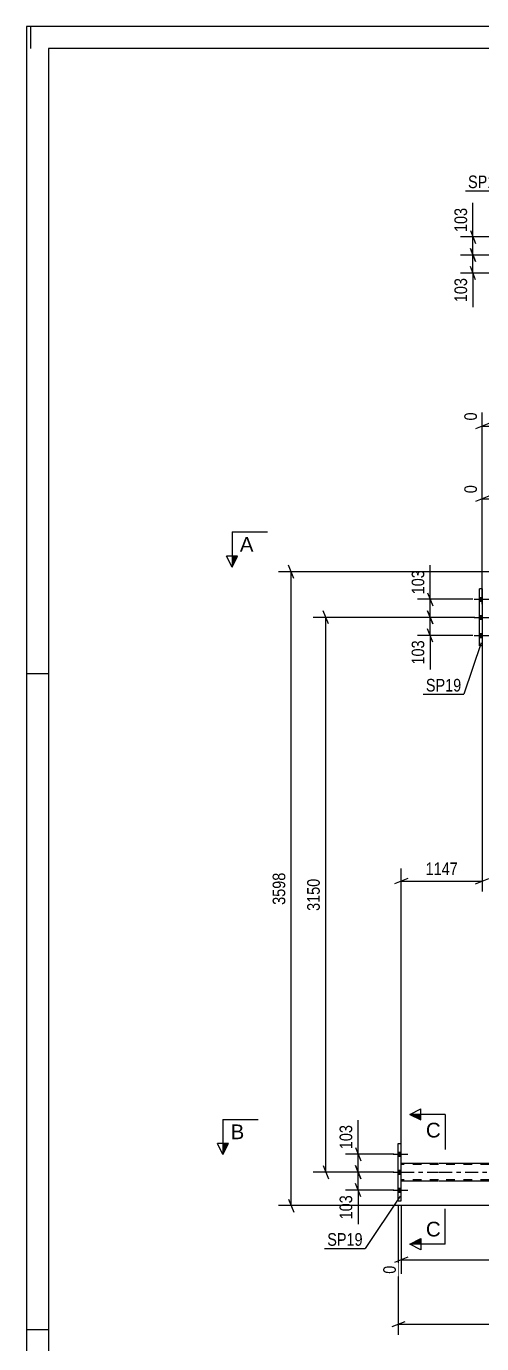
# Model space of a CAD drawing. Header units: millimetres. Extents: x 0 to 841, y 0 to 594.
# Drawn here: x 0 to 103.4, y 294.9 to 594 of the extents above; entities that cross this region are included whole.
import ezdxf

# ---------------------------------------------------------------- set-up
doc = ezdxf.new("R2010")
doc.units = ezdxf.units.MM
doc.linetypes.add('DXK_LINE_DOT2', pattern=[3.9198, 1.9599, -1.9599])
doc.linetypes.add('DXK_LINE_DOT3', pattern=[5.9187, 2.979, -0.9799, 0.9799, -0.9799])
doc.styles.add('Arial', font='ARIAL.TTF', dxfattribs={"height": 0.2})
doc.styles.add('Arial Narrow', font='ARIALN.TTF', dxfattribs={"height": 0.2})

# ---------------------------------------------------------------- blocks, each defined once
blk = doc.blocks.new('Unknown-318895283-1133')
at = {"color": 5, "linetype": 'Continuous'}
for p, q in [((841, 594), (0, 594)), ((0, 594), (0, 0)), ((1, 589), (1, 594)), ((836, 589), (5, 589)), ((5, 589), (5, 5)), ((5, 447), (0, 447)), ((5, 298), (0, 298))]:
    blk.add_line(p, q, dxfattribs=at)
blk = doc.blocks.new('Bolt-318895283-3596 - 3524')
at = {"linetype": 'Continuous'}
for points in [[(85.14, 337.45), (85.14, 338.33), (84.5, 338.33), (84.5, 337.45)], [(85.14, 337.45), (85.14, 338.33), (84.5, 338.33), (84.5, 337.45)], [(85.14, 337.45), (85.14, 338.33), (84.5, 338.33), (84.5, 337.45)], [(85.14, 333.35), (85.14, 334.23), (84.5, 334.23), (84.5, 333.35)], [(85.14, 333.35), (85.14, 334.23), (84.5, 334.23), (84.5, 333.35)], [(85.14, 329.25), (85.14, 330.13), (84.5, 330.13), (84.5, 329.25)], [(85.14, 329.25), (85.14, 330.13), (84.5, 330.13), (84.5, 329.25)], [(85.14, 329.25), (85.14, 330.13), (84.5, 330.13), (84.5, 329.25)]]:
    blk.add_hatch(color=1, dxfattribs=at).paths.add_polyline_path(points)
at = {"color": 1, "linetype": 'Continuous'}
for p, q in [((84.5, 338.33), (85.14, 338.33)), ((84.5, 338.33), (85.14, 338.33)), ((84.5, 338.33), (85.14, 338.33)), ((83.34, 337.89), (86.66, 337.89)), ((83.34, 337.89), (86.66, 337.89)), ((83.34, 337.89), (86.66, 337.89)), ((84.5, 337.45), (85.14, 337.45)), ((84.5, 337.45), (85.14, 337.45)), ((84.5, 337.45), (85.14, 337.45)), ((83.34, 333.79), (86.66, 333.79)), ((83.34, 333.79), (86.66, 333.79)), ((84.5, 334.23), (85.14, 334.23)), ((84.5, 334.23), (85.14, 334.23)), ((84.5, 333.35), (85.14, 333.35)), ((84.5, 333.35), (85.14, 333.35)), ((83.34, 329.69), (86.66, 329.69)), ((83.34, 329.69), (86.66, 329.69)), ((83.34, 329.69), (86.66, 329.69)), ((84.5, 330.13), (85.14, 330.13)), ((84.5, 330.13), (85.14, 330.13)), ((84.5, 330.13), (85.14, 330.13)), ((84.5, 329.25), (85.14, 329.25)), ((84.5, 329.25), (85.14, 329.25)), ((84.5, 329.25), (85.14, 329.25))]:
    blk.add_line(p, q, dxfattribs=at)
blk = doc.blocks.new('Part-318895283-3678 - 3524')
at = {"color": 2, "linetype": 'Continuous'}
for p, q in [((84.5, 327.29), (84.5, 340.29)), ((84.5, 340.29), (85.14, 340.29)), ((85.14, 327.29), (85.14, 340.29)), ((84.5, 327.29), (85.14, 327.29))]:
    blk.add_line(p, q, dxfattribs=at)
blk = doc.blocks.new('Bolt-318895283-3714 - 3524')
at = {"linetype": 'Continuous'}
for points in [[(103.56, 463.45), (103.56, 464.33), (102.92, 464.33), (102.92, 463.45)], [(103.56, 463.45), (103.56, 464.33), (102.92, 464.33), (102.92, 463.45)], [(103.56, 463.45), (103.56, 464.33), (102.92, 464.33), (102.92, 463.45)], [(103.56, 459.35), (103.56, 460.23), (102.92, 460.23), (102.92, 459.35)], [(103.56, 459.35), (103.56, 460.23), (102.92, 460.23), (102.92, 459.35)], [(103.56, 455.25), (103.56, 456.13), (102.92, 456.13), (102.92, 455.25)], [(103.56, 455.25), (103.56, 456.13), (102.92, 456.13), (102.92, 455.25)], [(103.56, 455.25), (103.56, 456.13), (102.92, 456.13), (102.92, 455.25)]]:
    blk.add_hatch(color=1, dxfattribs=at).paths.add_polyline_path(points)
at = {"color": 1, "linetype": 'Continuous'}
for p, q in [((101.76, 463.89), (105.08, 463.89)), ((101.76, 463.89), (105.08, 463.89)), ((101.76, 463.89), (105.08, 463.89)), ((102.92, 464.33), (103.56, 464.33)), ((102.92, 464.33), (103.56, 464.33)), ((102.92, 464.33), (103.56, 464.33)), ((102.92, 463.45), (103.56, 463.45)), ((102.92, 463.45), (103.56, 463.45)), ((102.92, 463.45), (103.56, 463.45)), ((101.76, 459.79), (105.08, 459.79)), ((101.76, 459.79), (105.08, 459.79)), ((102.92, 460.23), (103.56, 460.23)), ((102.92, 460.23), (103.56, 460.23)), ((102.92, 459.35), (103.56, 459.35)), ((102.92, 459.35), (103.56, 459.35)), ((101.76, 455.69), (105.08, 455.69)), ((101.76, 455.69), (105.08, 455.69)), ((101.76, 455.69), (105.08, 455.69)), ((102.92, 456.13), (103.56, 456.13)), ((102.92, 456.13), (103.56, 456.13)), ((102.92, 456.13), (103.56, 456.13)), ((102.92, 455.25), (103.56, 455.25)), ((102.92, 455.25), (103.56, 455.25)), ((102.92, 455.25), (103.56, 455.25))]:
    blk.add_line(p, q, dxfattribs=at)
blk = doc.blocks.new('Part-318895283-3827 - 3524')
at = {"color": 2, "linetype": 'Continuous'}
for p, q in [((103.56, 466.29), (102.92, 466.29)), ((102.92, 453.29), (102.92, 466.29)), ((103.56, 466.29), (103.56, 453.29)), ((103.56, 453.29), (102.92, 453.29))]:
    blk.add_line(p, q, dxfattribs=at)
blk = doc.blocks.new('Part-318895283-3869 - 3524')
at = {"color": 2, "linetype": 'Continuous'}
for p, q in [((93.66, 335.79), (85.14, 335.79)), ((137.43, 335.79), (93.76, 335.79)), ((93.66, 331.79), (85.14, 331.79)), ((216.37, 331.79), (93.76, 331.79))]:
    blk.add_line(p, q, dxfattribs=at)
at = {"color": 7, "linetype": 'DXK_LINE_DOT2'}
for p, q in [((85.14, 331.79), (85.14, 335.79)), ((93.66, 335.55), (85.14, 335.55)), ((704.9, 335.55), (93.76, 335.55)), ((93.66, 332.03), (85.14, 332.03)), ((704.9, 332.03), (93.76, 332.03))]:
    blk.add_line(p, q, dxfattribs=at)
at = {"color": 7, "linetype": 'DXK_LINE_DOT3'}
for p, q in [((85.14, 333.79), (93.66, 333.79)), ((93.76, 333.79), (704.9, 333.79))]:
    blk.add_line(p, q, dxfattribs=at)
blk = doc.blocks.new('StraightDimension-318895283-6234 - 5298')
at = {"color": 7, "linetype": 'Continuous'}
for p, q in [((100.87, 547.67), (102.07, 544.67)), ((110.9, 546.17), (98.62, 546.17)), ((101.47, 542.07), (101.47, 546.17)), ((110.9, 542.07), (98.62, 542.07)), ((102.07, 540.57), (100.87, 543.57))]:
    blk.add_line(p, q, dxfattribs=at)
at = {"color": 0}
blk.add_wipeout([(100.72, 553.38), (96.52, 553.38), (96.52, 546.69), (100.72, 546.69)], dxfattribs=at)
at = {"color": 7, "linetype": 'Continuous'}
blk.add_line((101.47, 546.17), (101.47, 553.9), dxfattribs=at)
blk.add_line((101.47, 546.17), (101.47, 553.9), dxfattribs=at)
at = {"color": 3, "style": 'Arial Narrow'}
blk.add_text('103', height=2.863, rotation=90.0002, dxfattribs=at).set_placement((100.12, 547.29))
blk = doc.blocks.new('StraightDimension-318895283-6221 - 5298')
at = {"color": 7, "linetype": 'Continuous'}
for p, q in [((110.9, 542.07), (98.62, 542.07)), ((100.87, 543.57), (102.07, 540.57)), ((101.47, 537.97), (101.47, 542.07)), ((102.07, 536.47), (100.87, 539.47)), ((110.9, 537.97), (98.62, 537.97))]:
    blk.add_line(p, q, dxfattribs=at)
at = {"color": 0}
blk.add_wipeout([(100.72, 537.44), (96.52, 537.44), (96.52, 530.76), (100.72, 530.76)], dxfattribs=at)
at = {"color": 7, "linetype": 'Continuous'}
blk.add_line((101.47, 537.97), (101.47, 530.23), dxfattribs=at)
blk.add_line((101.47, 537.97), (101.47, 530.23), dxfattribs=at)
at = {"color": 3, "style": 'Arial Narrow'}
blk.add_text('103', height=2.863, rotation=90.0002, dxfattribs=at).set_placement((100.12, 531.36))
blk = doc.blocks.new('StraightDimension-318895283-4393 - 3524')
at = {"color": 7, "linetype": 'Continuous'}
for p, q in [((84.5, 326.29), (84.5, 296.85)), ((86, 299.85), (83, 298.65)), ((84.5, 299.25), (752.12, 299.25))]:
    blk.add_line(p, q, dxfattribs=at)
blk = doc.blocks.new('StraightDimension-318895283-4759 - 3524')
at = {"color": 7, "linetype": 'Continuous'}
for p, q in [((74.78, 339.39), (75.98, 336.39)), ((83.5, 337.89), (72.53, 337.89)), ((75.98, 332.29), (74.78, 335.29)), ((75.38, 333.79), (75.38, 337.89)), ((83.5, 333.79), (72.53, 333.79))]:
    blk.add_line(p, q, dxfattribs=at)
at = {"color": 0}
blk.add_wipeout([(74.63, 345.1), (70.43, 345.1), (70.43, 338.42), (74.63, 338.42)], dxfattribs=at)
at = {"color": 7, "linetype": 'Continuous'}
blk.add_line((75.38, 337.89), (75.38, 345.63), dxfattribs=at)
blk.add_line((75.38, 337.89), (75.38, 345.63), dxfattribs=at)
at = {"color": 3, "style": 'Arial Narrow'}
blk.add_text('103', height=2.863, rotation=90.0002, dxfattribs=at).set_placement((74.03, 339.02))
blk = doc.blocks.new('StraightDimension-318895283-4719 - 3524')
at = {"color": 7, "linetype": 'Continuous'}
for p, q in [((103.56, 456.79), (103.56, 397.51)), ((85.14, 336.79), (85.14, 402.76)), ((86.64, 400.51), (83.64, 399.31)), ((85.14, 399.91), (103.56, 399.91)), ((102.06, 399.31), (105.06, 400.51))]:
    blk.add_line(p, q, dxfattribs=at)
at = {"color": 0}
blk.add_wipeout([(98.61, 400.66), (98.61, 404.86), (90.1, 404.86), (90.1, 400.66)], dxfattribs=at)
at = {"color": 3, "style": 'Arial Narrow'}
blk.add_text('1147', height=2.863, dxfattribs=at).set_placement((90.7, 401.26))
blk = doc.blocks.new('StraightDimension-318895283-4714 - 3524')
at = {"color": 7, "linetype": 'Continuous'}
for p, q in [((68.61, 458.29), (67.41, 461.29)), ((101.92, 459.79), (65.16, 459.79)), ((68.01, 333.79), (68.01, 459.79)), ((67.41, 335.29), (68.61, 332.29)), ((83.5, 333.79), (65.16, 333.79))]:
    blk.add_line(p, q, dxfattribs=at)
at = {"color": 0}
blk.add_wipeout([(67.26, 401.05), (63.06, 401.05), (63.06, 392.53), (67.26, 392.53)], dxfattribs=at)
at = {"color": 3, "style": 'Arial Narrow'}
blk.add_text('3150', height=2.863, rotation=90.0002, dxfattribs=at).set_placement((66.66, 393.13))
blk = doc.blocks.new('StraightDimension-318895283-4751 - 3524')
at = {"color": 7, "linetype": 'Continuous'}
for p, q in [((74.78, 335.29), (75.98, 332.29)), ((83.5, 333.79), (72.53, 333.79)), ((75.38, 329.69), (75.38, 333.79)), ((83.5, 329.69), (72.53, 329.69)), ((75.98, 328.19), (74.78, 331.19))]:
    blk.add_line(p, q, dxfattribs=at)
at = {"color": 0}
blk.add_wipeout([(74.63, 329.17), (70.43, 329.17), (70.43, 322.48), (74.63, 322.48)], dxfattribs=at)
at = {"color": 7, "linetype": 'Continuous'}
blk.add_line((75.38, 329.69), (75.38, 321.96), dxfattribs=at)
blk.add_line((75.38, 329.69), (75.38, 321.96), dxfattribs=at)
at = {"color": 3, "style": 'Arial Narrow'}
blk.add_text('103', height=2.863, rotation=90.0002, dxfattribs=at).set_placement((74.03, 323.08))
blk = doc.blocks.new('StraightDimension-318895283-4768 - 3524')
at = {"color": 7, "linetype": 'Continuous'}
for p, q in [((91.15, 461.29), (92.35, 458.29)), ((101.42, 459.79), (88.9, 459.79)), ((91.75, 455.69), (91.75, 459.79)), ((101.42, 455.69), (88.9, 455.69)), ((92.35, 454.19), (91.15, 457.19))]:
    blk.add_line(p, q, dxfattribs=at)
at = {"color": 0}
blk.add_wipeout([(91, 455.17), (86.8, 455.17), (86.8, 448.48), (91, 448.48)], dxfattribs=at)
at = {"color": 7, "linetype": 'Continuous'}
blk.add_line((91.75, 455.69), (91.75, 447.96), dxfattribs=at)
blk.add_line((91.75, 455.69), (91.75, 447.96), dxfattribs=at)
at = {"color": 3, "style": 'Arial Narrow'}
blk.add_text('103', height=2.863, rotation=90.0002, dxfattribs=at).set_placement((90.4, 449.08))
blk = doc.blocks.new('StraightDimension-318895283-4778 - 3524')
at = {"color": 7, "linetype": 'Continuous'}
for p, q in [((101.42, 463.89), (88.9, 463.89)), ((91.15, 465.39), (92.35, 462.39)), ((91.75, 459.79), (91.75, 463.89)), ((92.35, 458.29), (91.15, 461.29)), ((101.42, 459.79), (88.9, 459.79))]:
    blk.add_line(p, q, dxfattribs=at)
at = {"color": 0}
blk.add_wipeout([(91, 471.1), (86.8, 471.1), (86.8, 464.42), (91, 464.42)], dxfattribs=at)
at = {"color": 7, "linetype": 'Continuous'}
blk.add_line((91.75, 463.89), (91.75, 471.62), dxfattribs=at)
blk.add_line((91.75, 463.89), (91.75, 471.62), dxfattribs=at)
at = {"color": 3, "style": 'Arial Narrow'}
blk.add_text('103', height=2.863, rotation=90.0002, dxfattribs=at).set_placement((90.4, 465.02))
blk = doc.blocks.new('StraightDimension-318895283-4827 - 3524')
at = {"color": 7, "linetype": 'Continuous'}
for p, q in [((112.93, 470.12), (57.32, 470.12)), ((60.77, 468.62), (59.57, 471.62)), ((60.17, 326.2), (60.17, 470.12)), ((215.37, 326.2), (57.32, 326.2)), ((59.57, 327.7), (60.77, 324.7))]:
    blk.add_line(p, q, dxfattribs=at)
at = {"color": 0}
blk.add_wipeout([(59.42, 402.41), (55.22, 402.41), (55.22, 393.9), (59.42, 393.9)], dxfattribs=at)
at = {"color": 3, "style": 'Arial Narrow'}
blk.add_text('3598', height=2.863, rotation=90.0002, dxfattribs=at).set_placement((58.82, 394.5))
blk = doc.blocks.new('StraightDimension-318895283-4837 - 3524')
at = {"color": 7, "linetype": 'Continuous'}
for p, q in [((118.13, 466.72), (118.13, 514.49)), ((103.56, 462.79), (103.56, 506.33)), ((105.06, 503.8), (102.06, 502.6)), ((103.56, 503.2), (118.13, 503.2)), ((116.63, 502.6), (119.63, 503.8))]:
    blk.add_line(p, q, dxfattribs=at)
at = {"color": 0, "linetype": 'Continuous'}
blk.add_wipeout([(102.96, 506.93), (98.76, 506.93), (98.76, 503.9), (102.96, 503.9)], dxfattribs=at)
at = {"color": 0}
blk.add_wipeout([(114.19, 503.95), (114.19, 508.15), (107.51, 508.15), (107.51, 503.95)], dxfattribs=at)
at = {"color": 3, "linetype": 'Continuous', "style": 'Arial Narrow'}
blk.add_text('0', height=2.86, rotation=90.0002, dxfattribs=at).set_placement((102.36, 504.5))
at = {"color": 0, "linetype": 'Continuous'}
blk.add_wipeout([(117.53, 515.09), (113.33, 515.09), (113.33, 508.4), (117.53, 508.4)], dxfattribs=at)
at = {"color": 3, "linetype": 'Continuous', "style": 'Arial Narrow'}
blk.add_text('364', height=2.863, rotation=90.0002, dxfattribs=at).set_placement((116.93, 509))
at = {"color": 3, "style": 'Arial Narrow'}
blk.add_text('364', height=2.863, dxfattribs=at).set_placement((108.11, 504.55))
blk = doc.blocks.new('StraightDimension-318895283-11432 - 3524')
at = {"color": 7, "linetype": 'Continuous'}
for p, q in [((137.43, 334.79), (137.43, 305.25)), ((85.14, 326.29), (85.14, 310.73)), ((86.64, 314.46), (83.64, 313.26)), ((135.93, 313.26), (138.93, 314.46)), ((85.14, 313.86), (137.43, 313.86))]:
    blk.add_line(p, q, dxfattribs=at)
at = {"color": 0}
blk.add_wipeout([(115.54, 314.61), (115.54, 318.81), (107.03, 318.81), (107.03, 314.61)], dxfattribs=at)
at = {"color": 0, "linetype": 'Continuous'}
for points in [[(84.54, 313.16), (80.34, 313.16), (80.34, 310.13), (84.54, 310.13)], [(136.83, 313.16), (132.63, 313.16), (132.63, 304.65), (136.83, 304.65)]]:
    blk.add_wipeout(points, dxfattribs=at)
at = {"color": 3, "style": 'Arial Narrow'}
blk.add_text('1993', height=2.863, dxfattribs=at).set_placement((107.63, 315.21))
at = {"color": 3, "linetype": 'Continuous', "style": 'Arial Narrow'}
for s, height, p in [('0', 2.86, (83.94, 310.73)), ('1993', 2.863, (136.23, 305.25))]:
    blk.add_text(s, height=height, rotation=90.0002, dxfattribs=at).set_placement(p)
blk = doc.blocks.new('StraightDimension-318895283-11032 - 3524')
at = {"color": 7, "linetype": 'Continuous'}
for p, q in [((181.84, 458.79), (181.84, 495.29)), ((103.56, 462.79), (103.56, 489.81)), ((105.06, 487.28), (102.06, 486.08)), ((103.56, 486.68), (181.84, 486.68)), ((180.34, 486.08), (183.34, 487.28))]:
    blk.add_line(p, q, dxfattribs=at)
at = {"color": 0, "linetype": 'Continuous'}
for points in [[(181.24, 495.89), (177.04, 495.89), (177.04, 487.38), (181.24, 487.38)], [(102.96, 490.41), (98.76, 490.41), (98.76, 487.38), (102.96, 487.38)]]:
    blk.add_wipeout(points, dxfattribs=at)
at = {"color": 0}
blk.add_wipeout([(146.96, 487.43), (146.96, 491.63), (138.44, 491.63), (138.44, 487.43)], dxfattribs=at)
at = {"color": 3, "linetype": 'Continuous', "style": 'Arial Narrow'}
for s, height, p in [('1957', 2.863, (180.64, 487.98)), ('0', 2.86, (102.36, 487.98))]:
    blk.add_text(s, height=height, rotation=90.0002, dxfattribs=at).set_placement(p)
at = {"color": 3, "style": 'Arial Narrow'}
blk.add_text('1957', height=2.863, dxfattribs=at).set_placement((139.04, 488.03))
blk = doc.blocks.new('Mark-318895283-5359 - 5298')
at = {"color": 0}
blk.add_wipeout([(108.38, 557.26), (108.38, 560.26), (100.34, 560.26), (100.34, 557.26)], dxfattribs=at)
blk.add_wipeout([(108.38, 557.26), (108.38, 560.26), (100.34, 560.26), (100.34, 557.26)], dxfattribs=at)
at = {"color": 30, "linetype": 'Continuous'}
for p in [(99.74, 556.66), (112.81, 548.21)]:
    blk.add_line(p, (108.98, 556.66), dxfattribs=at)
at = {"color": 3, "style": 'Arial Narrow'}
blk.add_text('SP19', height=2.863, dxfattribs=at).set_placement((100.34, 557.26))
blk = doc.blocks.new('Mark-318895283-3674 - 3524')
at = {"color": 0}
blk.add_wipeout([(76.4, 317.09), (76.4, 320.09), (68.36, 320.09), (68.36, 317.09)], dxfattribs=at)
blk.add_wipeout([(76.4, 317.09), (76.4, 320.09), (68.36, 320.09), (68.36, 317.09)], dxfattribs=at)
at = {"color": 30, "linetype": 'Continuous'}
for p in [(84.95, 328.32), (67.76, 316.49)]:
    blk.add_line(p, (77, 316.49), dxfattribs=at)
at = {"color": 3, "style": 'Arial Narrow'}
blk.add_text('SP19', height=2.863, dxfattribs=at).set_placement((68.36, 317.09))
blk = doc.blocks.new('Mark-318895283-3823 - 3524')
at = {"color": 0}
blk.add_wipeout([(98.81, 442.95), (98.81, 445.95), (90.77, 445.95), (90.77, 442.95)], dxfattribs=at)
blk.add_wipeout([(98.81, 442.95), (98.81, 445.95), (90.77, 445.95), (90.77, 442.95)], dxfattribs=at)
at = {"color": 30, "linetype": 'Continuous'}
for p in [(103.32, 454.03), (90.17, 442.35)]:
    blk.add_line(p, (99.41, 442.35), dxfattribs=at)
at = {"color": 3, "style": 'Arial Narrow'}
blk.add_text('SP19', height=2.863, dxfattribs=at).set_placement((90.77, 442.95))
blk = doc.blocks.new('SectionMark-318895283-5213 - 3524')
at = {"color": 6, "linetype": 'Continuous'}
for p, q in [((46.75, 479.19), (46.75, 471.19)), ((46.75, 471.19), (45.5, 473.69))]:
    blk.add_line(p, q, dxfattribs=at)
at = {"color": 0, "linetype": 'Continuous'}
blk.add_wipeout([(51.61, 474.69), (51.61, 478.19), (48.5, 478.19), (48.5, 474.69)], dxfattribs=at)
at = {"linetype": 'Continuous'}
blk.add_hatch(color=6, dxfattribs=at).paths.add_polyline_path([(46.75, 473.69), (48, 473.69), (46.75, 471.19)])
at = {"color": 6, "linetype": 'Continuous'}
for p, q in [((46.75, 479.19), (54.75, 479.19)), ((48, 473.69), (45.5, 473.69)), ((46.75, 471.19), (48, 473.69))]:
    blk.add_line(p, q, dxfattribs=at)
at = {"color": 3, "linetype": 'Continuous', "style": 'Arial'}
blk.add_text('A', height=3.34, dxfattribs=at).set_placement((48.5, 474.69))
blk = doc.blocks.new('SectionMark-318895283-5217 - 3524')
at = {"color": 6, "linetype": 'Continuous'}
for p, q in [((87.14, 346.93), (89.64, 348.18)), ((95.14, 346.93), (87.14, 346.93)), ((95.14, 317.45), (87.14, 317.45)), ((89.64, 316.2), (87.14, 317.45))]:
    blk.add_line(p, q, dxfattribs=at)
at = {"color": 0, "linetype": 'Continuous'}
for points in [[(94.14, 341.68), (94.14, 345.18), (90.77, 345.18), (90.77, 341.68)], [(94.14, 319.2), (94.14, 322.7), (90.77, 322.7), (90.77, 319.2)]]:
    blk.add_wipeout(points, dxfattribs=at)
at = {"linetype": 'Continuous'}
for points in [[(89.64, 346.93), (89.64, 345.68), (87.14, 346.93)], [(89.64, 318.7), (89.64, 317.45), (87.14, 317.45)]]:
    blk.add_hatch(color=6, dxfattribs=at).paths.add_polyline_path(points)
at = {"color": 6, "linetype": 'Continuous'}
for p, q in [((89.64, 345.68), (89.64, 348.18)), ((87.14, 346.93), (89.64, 345.68)), ((95.14, 346.93), (95.14, 338.93)), ((95.14, 317.45), (95.14, 325.45)), ((87.14, 317.45), (89.64, 318.7)), ((89.64, 318.7), (89.64, 316.2))]:
    blk.add_line(p, q, dxfattribs=at)
at = {"color": 3, "linetype": 'Continuous', "style": 'Arial'}
for p in [(90.77, 341.68), (90.77, 319.2)]:
    blk.add_text('C', height=3.34, dxfattribs=at).set_placement(p)
blk = doc.blocks.new('SectionMark-318895283-5219 - 3524')
at = {"color": 6, "linetype": 'Continuous'}
for p, q in [((44.65, 345.79), (44.65, 337.79)), ((44.65, 337.79), (43.4, 340.29))]:
    blk.add_line(p, q, dxfattribs=at)
at = {"color": 0, "linetype": 'Continuous'}
blk.add_wipeout([(49.51, 341.29), (49.51, 344.79), (46.4, 344.79), (46.4, 341.29)], dxfattribs=at)
at = {"linetype": 'Continuous'}
blk.add_hatch(color=6, dxfattribs=at).paths.add_polyline_path([(44.65, 340.29), (45.9, 340.29), (44.65, 337.79)])
at = {"color": 6, "linetype": 'Continuous'}
for p, q in [((44.65, 345.79), (52.65, 345.79)), ((45.9, 340.29), (43.4, 340.29)), ((44.65, 337.79), (45.9, 340.29))]:
    blk.add_line(p, q, dxfattribs=at)
at = {"color": 3, "linetype": 'Continuous', "style": 'Arial'}
blk.add_text('B', height=3.34, dxfattribs=at).set_placement((46.4, 341.29))

msp = doc.modelspace()

# ---------------------------------------------------------------- block references
for name in ['Unknown-318895283-1133', 'Bolt-318895283-3714 - 3524', 'Part-318895283-3827 - 3524', 'Bolt-318895283-3596 - 3524', 'Part-318895283-3678 - 3524', 'Part-318895283-3869 - 3524']:
    msp.add_blockref(name, (0, 0))

# ---------------------------------------------------------------- next in the draw order: block references
for name in ['StraightDimension-318895283-6234 - 5298', 'StraightDimension-318895283-4393 - 3524']:
    msp.add_blockref(name, (0, 0))

# ---------------------------------------------------------------- next in the draw order: block references
for name in ['Mark-318895283-5359 - 5298', 'StraightDimension-318895283-6221 - 5298', 'StraightDimension-318895283-4759 - 3524']:
    msp.add_blockref(name, (0, 0))

# ---------------------------------------------------------------- next in the draw order: block references
msp.add_blockref('StraightDimension-318895283-4719 - 3524', (0, 0))

# ---------------------------------------------------------------- next in the draw order: block references
msp.add_blockref('StraightDimension-318895283-4714 - 3524', (0, 0))

# ---------------------------------------------------------------- next in the draw order: block references
for name in ['StraightDimension-318895283-4768 - 3524', 'StraightDimension-318895283-4751 - 3524']:
    msp.add_blockref(name, (0, 0))

# ---------------------------------------------------------------- next in the draw order: block references
msp.add_blockref('StraightDimension-318895283-4778 - 3524', (0, 0))

# ---------------------------------------------------------------- next in the draw order: block references
msp.add_blockref('StraightDimension-318895283-4827 - 3524', (0, 0))

# ---------------------------------------------------------------- next in the draw order: block references
for name in ['StraightDimension-318895283-4837 - 3524', 'Mark-318895283-3823 - 3524', 'StraightDimension-318895283-11432 - 3524']:
    msp.add_blockref(name, (0, 0))

# ---------------------------------------------------------------- next in the draw order: block references
for name in ['StraightDimension-318895283-11032 - 3524', 'SectionMark-318895283-5217 - 3524', 'Mark-318895283-3674 - 3524']:
    msp.add_blockref(name, (0, 0))

# ---------------------------------------------------------------- next in the draw order: block references
for name in ['SectionMark-318895283-5213 - 3524', 'SectionMark-318895283-5219 - 3524']:
    msp.add_blockref(name, (0, 0))

doc.saveas('drawing.dxf')
